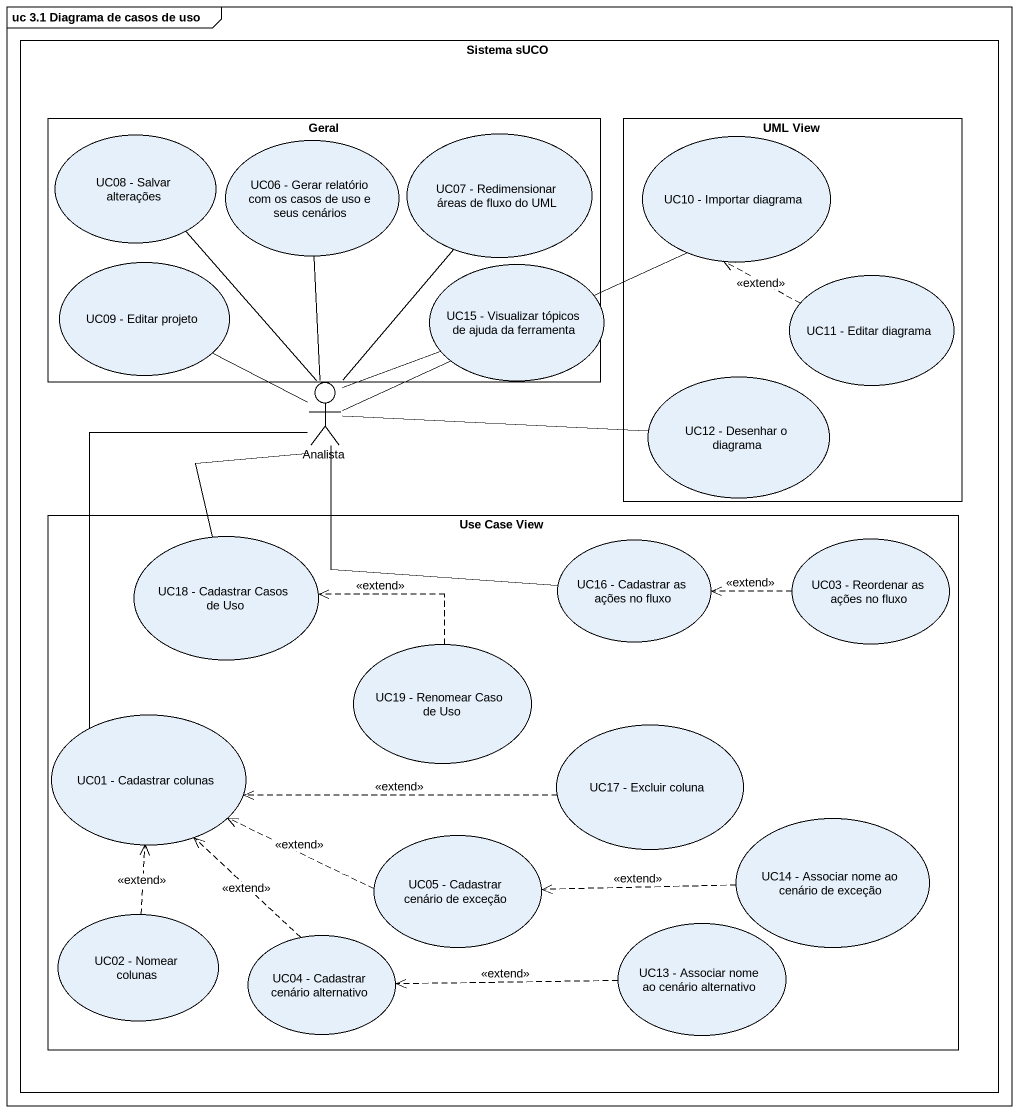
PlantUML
@startuml
mainframe uc 3.1 Diagrama de casos de uso
rectangle "Sistema sUCO" as Sistema_sUCO {
  rectangle Geral {
    usecase "UC08 - Salvar alterações" as UC08_Salvar_alterações
    usecase "UC06 - Gerar relatório com os casos de uso e seus cenários" as UC06_Gerar_relatório_com_os
    usecase "UC07 - Redimensionar áreas de fluxo do UML" as UC07_Redimensionar_áreas_de
    usecase "UC09 - Editar projeto" as UC09_Editar_projeto
    usecase "UC15 - Visualizar tópicos de ajuda da ferramenta" as UC15_Visualizar_tópicos_de
  }
  rectangle "UML View" as UML_View {
    usecase "UC10 - Importar diagrama" as UC10_Importar_diagrama
    usecase "UC11 - Editar diagrama" as UC11_Editar_diagrama
    usecase "UC12 - Desenhar o diagrama" as UC12_Desenhar_o_diagrama
  }
  actor Analista
  rectangle "Use Case View" as Use_Case_View {
    usecase "UC18 - Cadastrar Casos de Uso" as UC18_Cadastrar_Casos_de_Uso
    usecase "UC16 - Cadastrar as ações no fluxo" as UC16_Cadastrar_as_ações_no
    usecase "UC03 - Reordenar as ações no fluxo" as UC03_Reordenar_as_ações_no
    usecase "UC19 - Renomear Caso de Uso" as UC19_Renomear_Caso_de_Uso
    usecase "UC01 - Cadastrar colunas" as UC01_Cadastrar_colunas
    usecase "UC17 - Excluir coluna" as UC17_Excluir_coluna
    usecase "UC05 - Cadastrar cenário de exceção" as UC05_Cadastrar_cenário_de
    usecase "UC14 - Associar nome ao cenário de exceção" as UC14_Associar_nome_ao
    usecase "UC02 - Nomear colunas" as UC02_Nomear_colunas
    usecase "UC04 - Cadastrar cenário alternativo" as UC04_Cadastrar_cenário
    usecase "UC13 - Associar nome ao cenário alternativo" as UC13_Associar_nome_ao
  }
}
UC08_Salvar_alterações -- Analista
UC07_Redimensionar_áreas_de -- Analista
UC11_Editar_diagrama .up.> UC10_Importar_diagrama : <<extend>>
Analista -up- UC06_Gerar_relatório_com_os
Analista -right- UC10_Importar_diagrama
Analista -up- UC09_Editar_projeto
Analista -right- UC15_Visualizar_tópicos_de
Analista -right- UC12_Desenhar_o_diagrama
Analista -- UC18_Cadastrar_Casos_de_Uso
Analista -- UC01_Cadastrar_colunas
UC16_Cadastrar_as_ações_no -left- Analista
UC03_Reordenar_as_ações_no .left.> UC16_Cadastrar_as_ações_no : <<extend>>
UC19_Renomear_Caso_de_Uso .left.> UC18_Cadastrar_Casos_de_Uso : <<extend>>
UC17_Excluir_coluna .left.> UC01_Cadastrar_colunas : <<extend>>
UC05_Cadastrar_cenário_de .left.> UC01_Cadastrar_colunas : <<extend>>
UC14_Associar_nome_ao .left.> UC05_Cadastrar_cenário_de : <<extend>>
UC02_Nomear_colunas .up.> UC01_Cadastrar_colunas : <<extend>>
UC04_Cadastrar_cenário .up.> UC01_Cadastrar_colunas : <<extend>>
UC13_Associar_nome_ao .left.> UC04_Cadastrar_cenário : <<extend>>
@enduml
